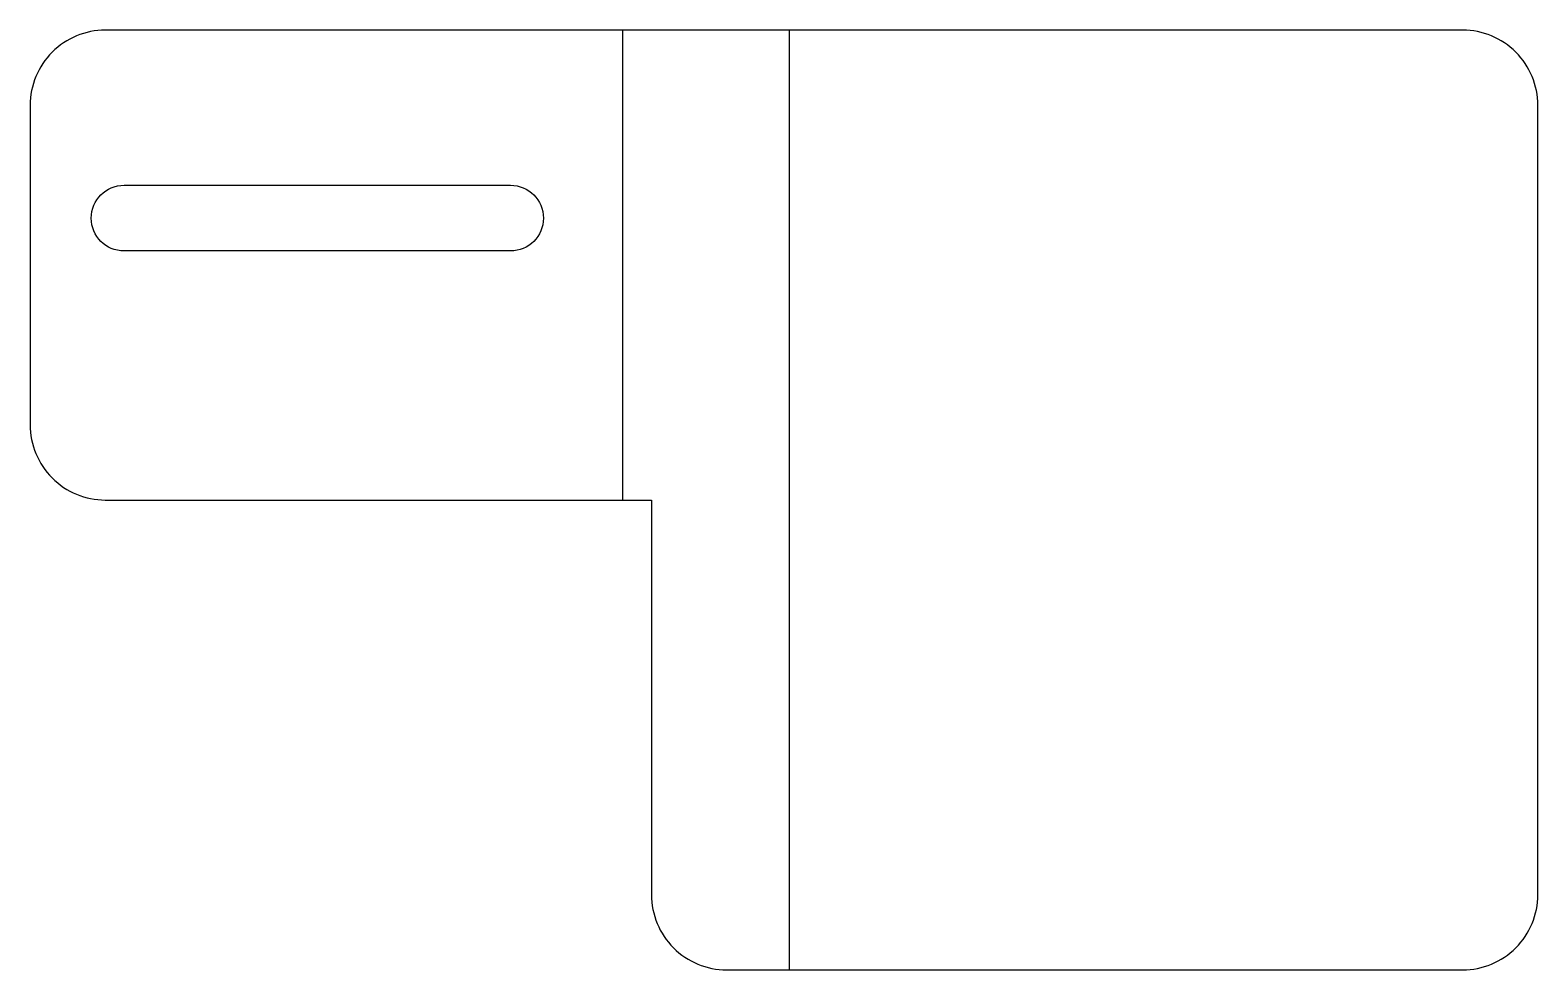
# Model space of a CAD drawing. Extents: x -81 to 80, y -50 to 50.
import ezdxf

# ---------------------------------------------------------------- set-up
doc = ezdxf.new("R2010")
doc.units = 0

msp = doc.modelspace()

# ---------------------------------------------------------------- linework, layer by layer
at = {"layer": '1'}
for points in [[(80, 42, 0.414214), (72, 50), (-72.5, 50, 0.414214), (-80.5, 42), (-80.5, 8, 0.414214), (-72.5, 0), (-14.36, 0), (-14.36, -42, 0.414214), (-6.36, -50), (72, -50, 0.414214), (80, -42)], [(-29.37, 33.5, -1), (-29.37, 26.5), (-70.5, 26.5, -1), (-70.5, 33.5)]]:
    msp.add_lwpolyline(points, format="xyb", close=True, dxfattribs=at)
at = {"layer": '2'}
for p, q in [((-17.43, 50), (-17.43, 0)), ((0.32, -50), (0.32, 50))]:
    msp.add_line(p, q, dxfattribs=at)

doc.saveas('drawing.dxf')
